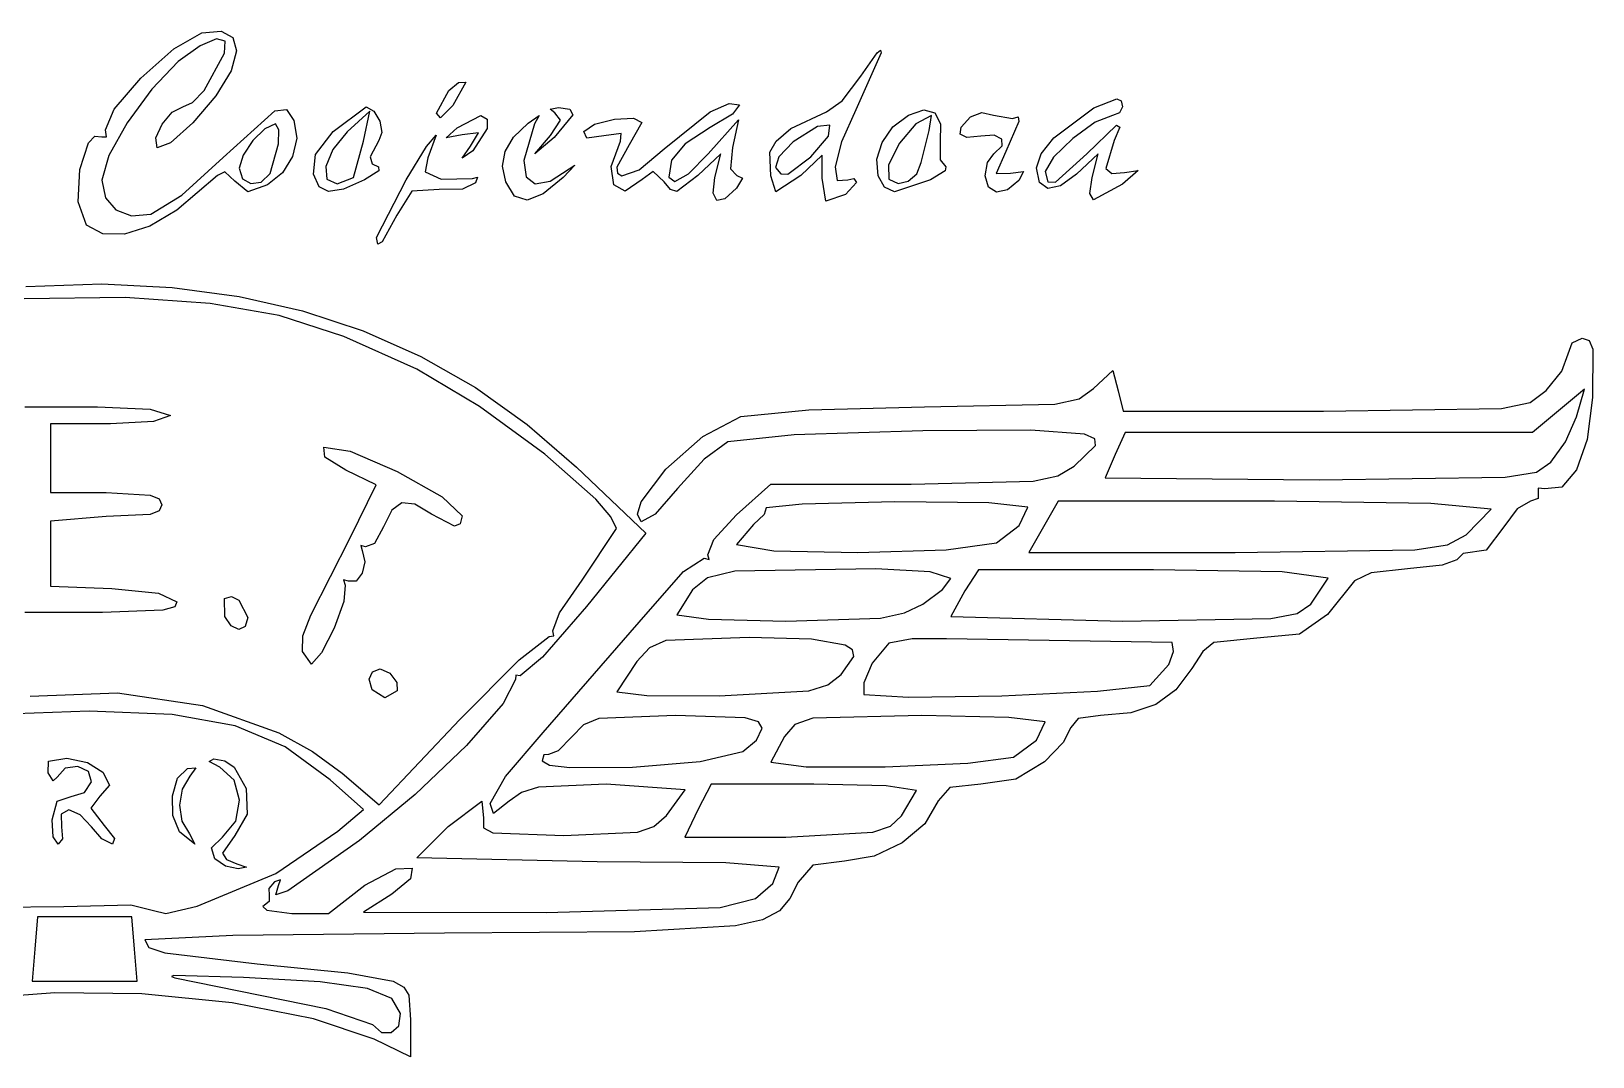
# Model space of a CAD drawing. Extents: x 2.2 to 95, y 2.1 to 33.8.
# Drawn here: x 46.77 to 94.95, y 2.16 to 33.82 of the extents above; entities that cross this region are included whole.
import ezdxf

# ---------------------------------------------------------------- set-up
doc = ezdxf.new("R2010")
doc.units = 0

msp = doc.modelspace()

# ---------------------------------------------------------------- linework, layer by layer
at = {"layer": 'Image'}
for p, q in [((51.170528, 33.273861), (52.032959, 33.767288)), ((52.032959, 33.767288), (52.630038, 33.818302)), ((52.630038, 33.818302), (52.989708, 33.62697)), ((50.148082, 32.368254), (51.170528, 33.273861)), ((51.983923, 33.369788), (51.306795, 32.87878)), ((52.487614, 33.584066), (51.983923, 33.369788)), ((52.757074, 33.510547), (52.487614, 33.584066)), ((52.731508, 33.138162), (52.757074, 33.510547)), ((52.989708, 33.62697), (53.097502, 33.212051)), ((51.306795, 32.87878), (50.485691, 32.033014)), ((52.101119, 31.985574), (52.731508, 33.138162)), ((53.097502, 33.212051), (52.938957, 32.592306)), ((72.994874, 33.154612), (72.212397, 31.396892)), ((72.370854, 32.428096), (72.866046, 33.149845)), ((72.866046, 33.149845), (72.975334, 33.235856)), ((72.975334, 33.235856), (72.994874, 33.154612)), ((49.325915, 31.413785), (50.148082, 32.368254)), ((52.938957, 32.592306), (52.464154, 31.821645)), ((71.794583, 31.674735), (72.370854, 32.428096)), ((50.485691, 32.033014), (49.725761, 30.995546)), ((51.749577, 31.620738), (52.101119, 31.985574)), ((52.464154, 31.821645), (51.751938, 30.990895)), ((59.268463, 31.290518), (59.651217, 31.991346)), ((59.651217, 31.991346), (59.954904, 32.237311)), ((60.178123, 32.249825), (59.774853, 31.521353)), ((59.954904, 32.237311), (60.178123, 32.249825)), ((49.064322, 30.773766), (49.325915, 31.413785)), ((50.805181, 30.945953), (51.11562, 31.321974)), ((51.11562, 31.321974), (51.442142, 31.484518)), ((51.442142, 31.484518), (51.749577, 31.620738)), ((52.694281, 29.917476), (54.281638, 31.365903)), ((54.281638, 31.365903), (54.646964, 31.405553)), ((54.646964, 31.405553), (54.8743, 31.066619)), ((56.088529, 30.726537), (57.103139, 31.484517)), ((57.213518, 31.352226), (56.521202, 30.710794)), ((57.019253, 30.426185), (57.213518, 31.352226)), ((57.103139, 31.484517), (57.34417, 31.350078)), ((57.34417, 31.350078), (57.523994, 31.039581)), ((59.774853, 31.521353), (59.392296, 31.145773)), ((62.78234, 31.412655), (63.03877, 31.46363)), ((62.922653, 31.303899), (62.78234, 31.412655)), ((63.03877, 31.46363), (63.384919, 31.415246)), ((63.384919, 31.415246), (63.477065, 31.23571)), ((66.296557, 30.185224), (67.719111, 31.325376)), ((67.719111, 31.325376), (68.304067, 31.591193)), ((68.304067, 31.591193), (68.62235, 31.547314)), ((68.62235, 31.547314), (68.407185, 31.259085)), ((70.210778, 30.813263), (71.306976, 31.325004)), ((71.306976, 31.325004), (71.794583, 31.674735)), ((72.212397, 31.396892), (71.76846, 30.403513)), ((73.832058, 31.226106), (74.314589, 31.388793)), ((74.314589, 31.388793), (74.650008, 31.295811)), ((78.319971, 30.532253), (79.557814, 31.451454)), ((79.557814, 31.451454), (80.263171, 31.732666)), ((80.263171, 31.732666), (80.398043, 31.674092)), ((80.435103, 31.484517), (80.345288, 31.297656)), ((80.398043, 31.674092), (80.435103, 31.484517)), ((49.725761, 30.995546), (49.16708, 29.984041)), ((50.615698, 30.52388), (50.805181, 30.945953)), ((51.751938, 30.990895), (51.061503, 30.368568)), ((54.310315, 30.955352), (53.977381, 30.805479)), ((54.407958, 30.773604), (54.310315, 30.955352)), ((54.8743, 31.066619), (54.9596, 30.515078)), ((57.523994, 31.039581), (57.590477, 30.692258)), ((59.392296, 31.145773), (59.268463, 31.290518)), ((59.268463, 31.290518), (59.268463, 31.290518)), ((59.569281, 30.531205), (59.914344, 30.83622)), ((59.914344, 30.83622), (60.641947, 31.219935)), ((60.641947, 31.219935), (60.832957, 31.101358)), ((60.832957, 31.101358), (60.839827, 30.812723)), ((61.652283, 30.549697), (62.098284, 30.977113)), ((62.293009, 30.955353), (61.965243, 29.830876)), ((62.098284, 30.977113), (62.445277, 31.219732)), ((62.445277, 31.219732), (62.293009, 30.955353)), ((62.790361, 30.597184), (63.095588, 31.074706)), ((63.477065, 31.23571), (62.906479, 30.533339)), ((63.095588, 31.074706), (62.922653, 31.303899)), ((63.822373, 30.726475), (64.150634, 30.954558)), ((64.150634, 30.954558), (64.763472, 31.107857)), ((64.763472, 31.107857), (65.352677, 31.139062)), ((65.610041, 31.000867), (65.213166, 30.309471)), ((65.352677, 31.139062), (65.610041, 31.000867)), ((67.716431, 30.846745), (66.941941, 30.343584)), ((67.658628, 30.029312), (68.58761, 31.087644)), ((68.407185, 31.259085), (67.716431, 30.846745)), ((68.58761, 31.087644), (68.404926, 30.227749)), ((71.026718, 30.875334), (70.281817, 30.404999)), ((71.414782, 30.913692), (71.026718, 30.875334)), ((71.372638, 30.582238), (71.414782, 30.913692)), ((73.023054, 30.38795), (73.358277, 30.863355)), ((73.358277, 30.863355), (73.832058, 31.226106)), ((74.06578, 30.958841), (73.560515, 30.359714)), ((74.550777, 31.219934), (74.06578, 30.958841)), ((74.476154, 30.756914), (74.550777, 31.219934)), ((74.650008, 31.295811), (74.822892, 30.960163)), ((74.822892, 30.960163), (74.817823, 30.394853)), ((75.434474, 30.637771), (75.464031, 30.860805)), ((75.464031, 30.860805), (75.747628, 31.172403)), ((75.747628, 31.172403), (76.097034, 31.313415)), ((76.097034, 31.313415), (76.462598, 31.222258)), ((76.462598, 31.222258), (77.049036, 31.120716)), ((77.238201, 31.029054), (76.836922, 30.110724)), ((77.049036, 31.120716), (77.216414, 31.173412)), ((77.216414, 31.173412), (77.238201, 31.029054)), ((79.595006, 31.007584), (78.904894, 30.509228)), ((79.341279, 30.029311), (80.25562, 30.915644)), ((80.129348, 31.219934), (79.595006, 31.007584)), ((80.345288, 31.297656), (80.129348, 31.219934)), ((80.353031, 30.855113), (80.179828, 30.443579)), ((80.25562, 30.915644), (80.353031, 30.855113)), ((48.26835, 29.551688), (48.536414, 30.372815)), ((48.536414, 30.372815), (48.72853, 30.574392)), ((48.72853, 30.574392), (48.946199, 30.560657)), ((48.946199, 30.560657), (49.089612, 30.555632)), ((49.089612, 30.555632), (49.064322, 30.773766)), ((50.652042, 30.223173), (50.615698, 30.52388)), ((51.061503, 30.368568), (50.652042, 30.223173)), ((53.607307, 30.44203), (53.306922, 29.994262)), ((53.977381, 30.805479), (53.607307, 30.44203)), ((54.40012, 30.342979), (54.407958, 30.773604)), ((54.9596, 30.515078), (54.833519, 29.952854)), ((55.544945, 30.014254), (56.088529, 30.726537)), ((56.521202, 30.710794), (56.069949, 30.166699)), ((56.708196, 29.301708), (57.019253, 30.426185)), ((57.491489, 30.447339), (57.224113, 29.942067)), ((57.590477, 30.692258), (57.491489, 30.447339)), ((58.969434, 30.263326), (59.260451, 30.60723)), ((59.260451, 30.60723), (59.009206, 29.906972)), ((60.062212, 30.61752), (59.569281, 30.531205)), ((60.566564, 30.682494), (60.062212, 30.61752)), ((60.326795, 30.273632), (60.566564, 30.682494)), ((60.839827, 30.812723), (60.39294, 30.127854)), ((61.390044, 30.109864), (61.652283, 30.549697)), ((62.311167, 30.029312), (62.790361, 30.597184)), ((62.906479, 30.533339), (62.311167, 30.029312)), ((63.90939, 30.521163), (63.822373, 30.726475)), ((64.441399, 30.585525), (63.90939, 30.521163)), ((64.969436, 30.656551), (64.441399, 30.585525)), ((64.6666, 29.647544), (64.955592, 30.423911)), ((64.955592, 30.423911), (64.969436, 30.656551)), ((69.555852, 30.089357), (69.756899, 30.427549)), ((69.756899, 30.427549), (70.210778, 30.813263)), ((70.281817, 30.404999), (69.831871, 29.944815)), ((70.826916, 29.94314), (71.372638, 30.582238)), ((71.76846, 30.403513), (71.570783, 29.635197)), ((72.858733, 29.864562), (73.023054, 30.38795)), ((73.560515, 30.359714), (73.220322, 29.698784)), ((74.227589, 29.764728), (74.476154, 30.756914)), ((74.817823, 30.394853), (74.819054, 29.849343)), ((75.641959, 30.534482), (75.434474, 30.637771)), ((76.069483, 30.582119), (75.641959, 30.534482)), ((76.483094, 30.611624), (76.069483, 30.582119)), ((76.714304, 30.491445), (76.483094, 30.611624)), ((76.722322, 30.278401), (76.714304, 30.491445)), ((77.933018, 30.03375), (78.319971, 30.532253)), ((78.904894, 30.509228), (78.308136, 29.932912)), ((80.179828, 30.443579), (79.928744, 29.5785)), ((49.16708, 29.984041), (48.949726, 29.216159)), ((51.417979, 28.757203), (52.694281, 29.917476)), ((53.306922, 29.994262), (53.183054, 29.59143)), ((54.143056, 29.422808), (54.40012, 30.342979)), ((54.833519, 29.952854), (54.524836, 29.450419)), ((55.478285, 29.403622), (55.544945, 30.014254)), ((56.069949, 30.166699), (55.853998, 29.646659)), ((57.224113, 29.942067), (57.287159, 29.722496)), ((58.338235, 29.232348), (58.969434, 30.263326)), ((59.009206, 29.906972), (58.927247, 29.483081)), ((60.061632, 29.898299), (60.326795, 30.273632)), ((60.39294, 30.127854), (60.061632, 29.898299)), ((60.326795, 30.273632), (60.326795, 30.273632)), ((61.30932, 29.651732), (61.390044, 30.109864)), ((65.213166, 30.309471), (64.84258, 29.618766)), ((65.528287, 29.540127), (66.296557, 30.185224)), ((66.941941, 30.343584), (66.525445, 29.836999)), ((67.046289, 29.417741), (67.658628, 30.029312)), ((68.04277, 30.029312), (67.338456, 29.367854)), ((67.860261, 29.301709), (68.04277, 30.029312)), ((68.404926, 30.227749), (68.342773, 29.574862)), ((69.585331, 29.359668), (69.555852, 30.089357)), ((69.831871, 29.944815), (69.732585, 29.61125)), ((70.110236, 29.403339), (70.826916, 29.94314)), ((71.174698, 29.98926), (70.514283, 29.368833)), ((70.826916, 29.94314), (70.826916, 29.94314)), ((71.174698, 29.281682), (71.174698, 29.98926)), ((76.279496, 29.762968), (76.466358, 30.029311)), ((76.466358, 30.029311), (76.722322, 30.278401)), ((76.836922, 30.110724), (76.546663, 29.421793)), ((77.789273, 29.601931), (77.933018, 30.03375)), ((78.308136, 29.932912), (78.053856, 29.48668)), ((78.372488, 29.154522), (79.341279, 30.029311)), ((79.684422, 30.029311), (79.021018, 29.406279)), ((79.501913, 29.301708), (79.684422, 30.029311)), ((48.22103, 28.553199), (48.26835, 29.551688)), ((52.74411, 29.475408), (52.52058, 29.366212)), ((53.049566, 29.192453), (52.74411, 29.475408)), ((53.183054, 29.59143), (53.290206, 29.265189)), ((53.864513, 29.164314), (54.143056, 29.422808)), ((54.524836, 29.450419), (54.062326, 29.078243)), ((54.143056, 29.422808), (54.143056, 29.422808)), ((55.653398, 29.02018), (55.478277, 29.403622)), ((55.478277, 29.403622), (55.478285, 29.403622)), ((55.853998, 29.646659), (55.893883, 29.256806)), ((57.493483, 29.513551), (57.0554, 29.233932)), ((57.287159, 29.722496), (57.482519, 29.630806)), ((57.482519, 29.630806), (57.493483, 29.513551)), ((58.927247, 29.483081), (59.418248, 29.254814)), ((61.407865, 29.169417), (61.30932, 29.651732)), ((61.965243, 29.830876), (62.040518, 29.324666)), ((62.776232, 29.18562), (63.365192, 29.566293)), ((63.541257, 29.679567), (63.179634, 29.30171)), ((63.365192, 29.566293), (63.541257, 29.679567)), ((64.746803, 29.07421), (64.6666, 29.647544)), ((64.84258, 29.618766), (64.862649, 29.433164)), ((64.862649, 29.433164), (64.995624, 29.356813)), ((64.995624, 29.356813), (65.528287, 29.540127)), ((65.954199, 29.492856), (65.620889, 29.238497)), ((66.293422, 29.172351), (65.954199, 29.492856)), ((66.525445, 29.836999), (66.443882, 29.315506)), ((66.629436, 29.17778), (67.046289, 29.417741)), ((68.342773, 29.574862), (68.540242, 29.367854)), ((69.732585, 29.61125), (69.902941, 29.421082)), ((69.902941, 29.421082), (70.110236, 29.403339)), ((71.570783, 29.635197), (71.632459, 29.207107)), ((72.897659, 29.357859), (72.858733, 29.864562)), ((73.220322, 29.698784), (73.230545, 29.252282)), ((73.83157, 29.190593), (74.095323, 29.418801)), ((74.095323, 29.418801), (74.227589, 29.764728)), ((74.227589, 29.764728), (74.227589, 29.764728)), ((74.969426, 29.513551), (74.517886, 29.233932)), ((74.819054, 29.849343), (74.990828, 29.630806)), ((74.990828, 29.630806), (74.969426, 29.513551)), ((76.201775, 29.352238), (76.279496, 29.762968)), ((76.546663, 29.421793), (76.984334, 29.44159)), ((76.984334, 29.44159), (77.386265, 29.490435)), ((77.386265, 29.490435), (77.242832, 29.214746)), ((77.882742, 29.152324), (77.789273, 29.601931)), ((78.053856, 29.48668), (78.133111, 29.170242)), ((79.021018, 29.406279), (78.531585, 29.049261)), ((79.928744, 29.5785), (80.112015, 29.425548)), ((80.112015, 29.425548), (80.501248, 29.458718)), ((80.923106, 29.519478), (80.435103, 29.098585)), ((80.501248, 29.458718), (80.923106, 29.519478)), ((48.949726, 29.216159), (49.063795, 28.675311)), ((52.52058, 29.366212), (51.264859, 28.292047)), ((53.449383, 28.861818), (53.049566, 29.192453)), ((53.290206, 29.265189), (53.548795, 29.117296)), ((54.062326, 29.078243), (53.449383, 28.861818)), ((53.548795, 29.117296), (53.864513, 29.164314)), ((55.945889, 28.867176), (55.653398, 29.02018)), ((55.893883, 29.256806), (56.210142, 29.10327)), ((56.398855, 28.939973), (55.945889, 28.867176)), ((56.210142, 29.10327), (56.708196, 29.301708)), ((57.0554, 29.233932), (56.398855, 28.939973)), ((56.708196, 29.301708), (56.708196, 29.301708)), ((57.419692, 27.449627), (58.338235, 29.232348)), ((59.355053, 28.933309), (58.509116, 28.878172)), ((60.078284, 28.947904), (59.355053, 28.933309)), ((59.418248, 29.254814), (60.379843, 29.268348)), ((60.481742, 29.139927), (60.078284, 28.947904)), ((60.379843, 29.268348), (60.541599, 29.316375)), ((60.541599, 29.316375), (60.481742, 29.139927)), ((61.683998, 28.731245), (61.407865, 29.169418)), ((61.407865, 29.169418), (61.407865, 29.169417)), ((62.040518, 29.324666), (62.322761, 29.107329)), ((62.322761, 29.107329), (62.776232, 29.18562)), ((63.179634, 29.30171), (62.563697, 28.796929)), ((65.097725, 28.879373), (64.746803, 29.07421)), ((65.620889, 29.238497), (65.097725, 28.879373)), ((66.498635, 28.931251), (66.293422, 29.172351)), ((66.443882, 29.315506), (66.629436, 29.17778)), ((66.688038, 28.87352), (66.498635, 28.931251)), ((67.338456, 29.367854), (66.688038, 28.87352)), ((67.80559, 28.822676), (67.860258, 29.301709)), ((67.860258, 29.301709), (67.860261, 29.301709)), ((68.528865, 28.97098), (68.17284, 28.641015)), ((68.719727, 29.282937), (68.528865, 28.97098)), ((68.540242, 29.367854), (68.719727, 29.282937)), ((69.745687, 28.859693), (69.585331, 29.359668)), ((70.514283, 29.368833), (69.745687, 28.859693)), ((71.285349, 28.574104), (71.174698, 29.281682)), ((71.174698, 29.281682), (71.174698, 29.281682)), ((71.632459, 29.207107), (71.966579, 29.234407)), ((72.23303, 29.147193), (71.892258, 28.780178)), ((71.966579, 29.234407), (72.154759, 29.276717)), ((72.154759, 29.276717), (72.23303, 29.147193)), ((73.091406, 29.001738), (72.897659, 29.357859)), ((72.897659, 29.357859), (72.897659, 29.357859)), ((73.401308, 28.864267), (73.091406, 29.001738)), ((73.230545, 29.252282), (73.516566, 29.121341)), ((74.517886, 29.233932), (73.401308, 28.864267)), ((73.516566, 29.121341), (73.83157, 29.190593)), ((76.301298, 29.001413), (76.201775, 29.352238)), ((76.201775, 29.352238), (76.201775, 29.352238)), ((76.553925, 28.855488), (76.301298, 29.001413)), ((76.890742, 28.923566), (76.553925, 28.855488)), ((77.242832, 29.214746), (76.890742, 28.923566)), ((78.14117, 28.966356), (77.882742, 29.152324)), ((78.133111, 29.170242), (78.372488, 29.154522)), ((78.531585, 29.049261), (78.14117, 28.966356)), ((79.429558, 28.810333), (79.501913, 29.301708)), ((79.501913, 29.301708), (79.501913, 29.301708)), ((80.435103, 29.098585), (79.547558, 28.615607)), ((48.473476, 27.833273), (48.22103, 28.553199)), ((49.063795, 28.675311), (49.38001, 28.302355)), ((50.462913, 28.168141), (51.417979, 28.757203)), ((58.509116, 28.878172), (58.046811, 28.143784)), ((62.067214, 28.606928), (61.683998, 28.731245)), ((62.563697, 28.796929), (62.067214, 28.606928)), ((67.920766, 28.597012), (67.80559, 28.822676)), ((68.17284, 28.641015), (67.920766, 28.597012)), ((71.892258, 28.780178), (71.285349, 28.574104)), ((79.547558, 28.615607), (79.429558, 28.810333)), ((49.38001, 28.302355), (49.859379, 28.124297)), ((49.859379, 28.124297), (50.462913, 28.168141)), ((51.264859, 28.292047), (50.431641, 27.801992)), ((58.046811, 28.143784), (57.599744, 27.312774)), ((48.979454, 27.56332), (48.473476, 27.833273)), ((48.473476, 27.833273), (48.473476, 27.833273)), ((49.651007, 27.555988), (48.979454, 27.56332)), ((50.431641, 27.801992), (49.651007, 27.555988)), ((57.465471, 27.248186), (57.419692, 27.449627)), ((57.419692, 27.449627), (57.419692, 27.449627)), ((57.599744, 27.312774), (57.465471, 27.248186)), ((49.663557, 25.594625), (46.549441, 25.557932)), ((46.599365, 25.939975), (48.949726, 26.016779)), ((48.949726, 26.016779), (51.116346, 25.908736)), ((52.28613, 25.413868), (49.663557, 25.594625)), ((51.116346, 25.908736), (53.179888, 25.632393)), ((53.179888, 25.632393), (55.143841, 25.186403)), ((54.415713, 25.045676), (52.28613, 25.413868)), ((55.143841, 25.186403), (57.011698, 24.569417)), ((56.418808, 24.400149), (54.415713, 25.045676)), ((58.661914, 23.387386), (56.418808, 24.400149)), ((57.011698, 24.569417), (58.78695, 23.780088)), ((94.193419, 23.857732), (94.317999, 24.199757)), ((94.317999, 24.199757), (94.620151, 24.340777)), ((94.620151, 24.340777), (94.835483, 24.272736)), ((94.835483, 24.272736), (94.95019, 24.006613)), ((58.78695, 23.780088), (60.473088, 22.817069)), ((93.992504, 23.32816), (94.193419, 23.857732)), ((94.95019, 24.006613), (94.943329, 22.508131)), ((60.602485, 22.235537), (58.661914, 23.387386)), ((79.544709, 22.786768), (80.143627, 23.349423)), ((80.143627, 23.349423), (80.302258, 22.720622)), ((93.509453, 22.733254), (93.992504, 23.32816)), ((60.473088, 22.817069), (62.073604, 21.679011)), ((79.102881, 22.47553), (79.544709, 22.786768)), ((80.302258, 22.720622), (80.460892, 22.091822)), ((93.01708, 22.362594), (93.509453, 22.733254)), ((94.691679, 22.774312), (93.893083, 22.102339)), ((94.444802, 21.913504), (94.691679, 22.774312)), ((46.568479, 22.224113), (48.817434, 22.224113)), ((48.817434, 22.224113), (50.438005, 22.150186)), ((62.612318, 20.763364), (60.602485, 22.235537)), ((70.759059, 22.135997), (74.332641, 22.222638)), ((74.332641, 22.222638), (78.354699, 22.306742)), ((78.354699, 22.306742), (79.102881, 22.47553)), ((86.643188, 22.091822), (92.136931, 22.17215)), ((92.136931, 22.17215), (93.01708, 22.362594)), ((94.943329, 22.508131), (94.77228, 21.220396)), ((49.214309, 21.694947), (47.362228, 21.694947)), ((47.362228, 21.694947), (47.362228, 20.636615)), ((50.537224, 21.770542), (49.214309, 21.694947)), ((50.438005, 22.150186), (51.06639, 21.95953)), ((51.06639, 21.95953), (50.537224, 21.770542)), ((67.495236, 21.31099), (68.664252, 21.928209)), ((68.664252, 21.928209), (70.759059, 22.135997)), ((80.460892, 22.091822), (86.643188, 22.091822)), ((93.893083, 22.102339), (93.094486, 21.430364)), ((94.111844, 21.147294), (94.444802, 21.913504)), ((62.073604, 21.679011), (63.59199, 20.364567)), ((66.349944, 20.304931), (67.495236, 21.31099)), ((70.305374, 21.355739), (68.264285, 21.144367)), ((74.283818, 21.487532), (70.305374, 21.355739)), ((77.610735, 21.503645), (74.283818, 21.487532)), ((79.271401, 21.379237), (77.610735, 21.503645)), ((79.582377, 21.239524), (79.271401, 21.379237)), ((79.603375, 21.034903), (79.582377, 21.239524)), ((80.520042, 21.430364), (80.21299, 20.756457)), ((86.807264, 21.430364), (80.520042, 21.430364)), ((93.094486, 21.430364), (86.807264, 21.430364)), ((94.77228, 21.220396), (94.445524, 20.277135)), ((55.831593, 20.667605), (55.801243, 20.979391)), ((55.801243, 20.979391), (56.60736, 20.858082)), ((56.60736, 20.858082), (58.056475, 20.229476)), ((64.187648, 19.373083), (62.612318, 20.763364)), ((68.264285, 21.144367), (67.535992, 20.609664)), ((78.944214, 20.391236), (79.603375, 21.034903)), ((80.21299, 20.756457), (79.906069, 20.028854)), ((93.658006, 20.513926), (94.111844, 21.147294)), ((47.362228, 20.636615), (47.362228, 19.578283)), ((56.472916, 20.265743), (55.831593, 20.667605)), ((57.412416, 19.819921), (56.472916, 20.265743)), ((63.59199, 20.364567), (65.735363, 18.330496)), ((65.592907, 19.296124), (66.349944, 20.304931)), ((67.535992, 20.609664), (66.713844, 19.700501)), ((78.448089, 20.092918), (78.944214, 20.391236)), ((93.209327, 20.213251), (93.658006, 20.513926)), ((93.658006, 20.513926), (93.658006, 20.513926)), ((94.445524, 20.277135), (93.999029, 19.746892)), ((56.610038, 18.17775), (57.412416, 19.819921)), ((58.056475, 20.229476), (59.443216, 19.445042)), ((68.53182, 18.888017), (69.588724, 19.842867)), ((69.588724, 19.842867), (73.917899, 19.842867)), ((73.917899, 19.842867), (77.682926, 19.928043)), ((77.682926, 19.928043), (78.448089, 20.092918)), ((79.906069, 20.028854), (86.512145, 19.975158)), ((86.512145, 19.975158), (92.251739, 20.052104)), ((92.251739, 20.052104), (93.209327, 20.213251)), ((47.362228, 19.578283), (49.082017, 19.578283)), ((49.082017, 19.578283), (50.437036, 19.497486)), ((50.437036, 19.497486), (50.718761, 19.380249)), ((50.718761, 19.380249), (50.801807, 19.197349)), ((59.443216, 19.445042), (60.062212, 18.856251)), ((64.654946, 18.834344), (64.187648, 19.373083)), ((65.473898, 18.911344), (65.592907, 19.296124)), ((66.713844, 19.700501), (66.016613, 18.912958)), ((73.41548, 19.292862), (70.554116, 19.21607)), ((76.316378, 19.266164), (73.41548, 19.292862)), ((78.45073, 19.310361), (78.000016, 18.518284)), ((85.131451, 19.312027), (78.45073, 19.310361)), ((89.954255, 19.244665), (85.131451, 19.312027)), ((93.025205, 19.313701), (92.618109, 19.080537)), ((93.264247, 19.390532), (93.025205, 19.313701)), ((93.468768, 19.698214), (93.261179, 19.719263)), ((93.261179, 19.719263), (93.269251, 19.575253)), ((93.269251, 19.575253), (93.264247, 19.390532)), ((93.999029, 19.746892), (93.468768, 19.698214)), ((49.082636, 18.842008), (47.362847, 18.693777)), ((50.441587, 18.901594), (49.082636, 18.842008)), ((50.720448, 19.014558), (50.441587, 18.901594)), ((50.801807, 19.197349), (50.720448, 19.014558)), ((57.891468, 19.032307), (57.641428, 18.520265)), ((58.203073, 19.262884), (57.891468, 19.032307)), ((58.603647, 19.219188), (58.203073, 19.262884)), ((59.120595, 18.908411), (58.603647, 19.219188)), ((59.828077, 18.537419), (59.120595, 18.908411)), ((60.062212, 18.856251), (60.003837, 18.610634)), ((64.824706, 18.466909), (64.654946, 18.834344)), ((65.588652, 18.670663), (65.473898, 18.911344)), ((66.016613, 18.912958), (65.588652, 18.670663)), ((67.835608, 18.132387), (68.53182, 18.888017)), ((69.388118, 18.896527), (69.056351, 18.594826)), ((69.44505, 19.103072), (69.388118, 18.896527)), ((70.554116, 19.21607), (69.44505, 19.103072)), ((77.520639, 19.130347), (76.316378, 19.266164)), ((77.256778, 18.559364), (77.520639, 19.130347)), ((91.812172, 19.067134), (89.954255, 19.244665)), ((91.043725, 18.273385), (91.812172, 19.067134)), ((92.618109, 19.080537), (92.209046, 18.519952)), ((47.362847, 18.693777), (47.362318, 17.605502)), ((57.641428, 18.520265), (57.363941, 18.005706)), ((60.003837, 18.610634), (59.828077, 18.537419)), ((63.769609, 16.873686), (64.824706, 18.466909)), ((65.735363, 18.330496), (63.904208, 16.061063)), ((69.056351, 18.594826), (68.528868, 17.975782)), ((76.549897, 18.030395), (77.256778, 18.559364)), ((78.000016, 18.518284), (77.549301, 17.726202)), ((92.209046, 18.519952), (91.659764, 17.803806)), ((55.398349, 15.794276), (56.610038, 18.17775)), ((57.085145, 17.899688), (56.937643, 17.940147)), ((56.937643, 17.940147), (56.979486, 17.790959)), ((57.363941, 18.005706), (57.085145, 17.899688)), ((67.645899, 17.656513), (67.835608, 18.132387)), ((68.528868, 17.975782), (69.682509, 17.776557)), ((74.997679, 17.812746), (76.549897, 18.030395)), ((76.549897, 18.030395), (76.549897, 18.030395)), ((89.459153, 17.806025), (90.468275, 17.969897)), ((90.468275, 17.969897), (91.043725, 18.273385)), ((91.043725, 18.273385), (91.043725, 18.273385)), ((47.362318, 17.605502), (47.362318, 16.691053)), ((56.979486, 17.790959), (57.063988, 17.445366)), ((57.063988, 17.445366), (56.984313, 17.089774)), ((66.892143, 17.141879), (67.527307, 17.558824)), ((67.527307, 17.558824), (67.683806, 17.511506)), ((67.683806, 17.511506), (67.645899, 17.656513)), ((69.682509, 17.776557), (72.273665, 17.725172)), ((72.273665, 17.725172), (74.997679, 17.812746)), ((77.549301, 17.726202), (83.912289, 17.726202)), ((83.912289, 17.726202), (89.459153, 17.806025)), ((90.75384, 17.506897), (90.306942, 17.334367)), ((90.952277, 17.69487), (90.75384, 17.506897)), ((91.659764, 17.803806), (90.952277, 17.69487)), ((56.554029, 16.842562), (56.407704, 16.880767)), ((56.407704, 16.880767), (56.459467, 16.717825)), ((56.984313, 17.089774), (56.795861, 16.847675)), ((63.068134, 15.867113), (63.769609, 16.873686)), ((65.728558, 15.813769), (66.892143, 17.141879)), ((67.632979, 16.948077), (67.173957, 16.580652)), ((68.481227, 17.149113), (67.632979, 16.948077)), ((72.828341, 17.219593), (68.481227, 17.149113)), ((74.501348, 17.128832), (72.828341, 17.219593)), ((75.143443, 16.928564), (74.501348, 17.128832)), ((74.890849, 16.584946), (75.143443, 16.928564)), ((75.998051, 17.197036), (75.570747, 16.544887)), ((81.391573, 17.197036), (75.998051, 17.197036)), ((85.370569, 17.127646), (81.391573, 17.197036)), ((86.785095, 16.932453), (85.370569, 17.127646)), ((86.255929, 16.138704), (86.785095, 16.932453)), ((88.109219, 17.096033), (87.601741, 16.854061)), ((89.232487, 17.227523), (88.109219, 17.096033)), ((90.306942, 17.334367), (89.232487, 17.227523)), ((47.362318, 16.691053), (49.25938, 16.613316)), ((49.25938, 16.613316), (50.695056, 16.470284)), ((50.695056, 16.470284), (51.265801, 16.20485)), ((56.459467, 16.717825), (56.41051, 16.220323)), ((56.795861, 16.847675), (56.554029, 16.842562)), ((67.173957, 16.580652), (66.685589, 15.807975)), ((74.283548, 16.135804), (74.890849, 16.584946)), ((75.570747, 16.544887), (75.143443, 15.751138)), ((87.601741, 16.854061), (86.762198, 15.81052)), ((50.82634, 15.94636), (48.971863, 15.874121)), ((51.195784, 16.048407), (50.82634, 15.94636)), ((51.265801, 16.20485), (51.195784, 16.048407)), ((52.735903, 16.308901), (52.944861, 16.374861)), ((52.74519, 15.753241), (52.735903, 16.308901)), ((52.944861, 16.374861), (53.178663, 16.262463)), ((53.178663, 16.262463), (53.44765, 15.726215)), ((56.41051, 16.220323), (56.112913, 15.397667)), ((63.904208, 16.061063), (62.54685, 14.497895)), ((73.71792, 15.863956), (74.283548, 16.135804)), ((74.283548, 16.135804), (74.283548, 16.135804)), ((85.832596, 15.847663), (86.255929, 16.138704)), ((86.255929, 16.138704), (86.255929, 16.138704)), ((48.971863, 15.874121), (46.568479, 15.874121)), ((52.745203, 15.753241), (52.74519, 15.753241)), ((52.938381, 15.460229), (52.745203, 15.753241)), ((53.170579, 15.356102), (52.938381, 15.460229)), ((53.3657, 15.443788), (53.170579, 15.356102)), ((53.44765, 15.726215), (53.3657, 15.443788)), ((55.152462, 15.158174), (55.398349, 15.794276)), ((62.569202, 12.169959), (65.728558, 15.813769)), ((62.863235, 15.3079), (63.068134, 15.867113)), ((66.685589, 15.807975), (67.670318, 15.66812)), ((67.670318, 15.66812), (70.05022, 15.610527)), ((70.05022, 15.610527), (72.976111, 15.70469)), ((72.976111, 15.70469), (73.71792, 15.863956)), ((75.143443, 15.751138), (80.435103, 15.609538)), ((80.435103, 15.609538), (85.012389, 15.688913)), ((85.012389, 15.688913), (85.832596, 15.847663)), ((86.762198, 15.81052), (85.90124, 15.21316)), ((55.13607, 14.669799), (55.152462, 15.158174)), ((56.112913, 15.397667), (55.728308, 14.62729)), ((61.826025, 14.416203), (62.744882, 15.139962)), ((62.744882, 15.139962), (62.889816, 15.159305)), ((62.889816, 15.159305), (62.863235, 15.3079)), ((66.353085, 15.01059), (65.848523, 14.790575)), ((68.925557, 15.102375), (66.353085, 15.01059)), ((70.842817, 15.0493), (68.925557, 15.102375)), ((71.880933, 14.870479), (70.842817, 15.0493)), ((73.952819, 15.063546), (73.231845, 14.931991)), ((75.011151, 15.06779), (73.952819, 15.063546)), ((81.972642, 14.953941), (75.011151, 15.06779)), ((82.017585, 14.677002), (81.972642, 14.953941)), ((83.262604, 14.946736), (82.922953, 14.668439)), ((84.582626, 15.080372), (83.262604, 14.946736)), ((85.90124, 15.21316), (84.582626, 15.080372)), ((55.418328, 14.286623), (55.13607, 14.669799)), ((55.13607, 14.669799), (55.13607, 14.669799)), ((55.728308, 14.62729), (55.418328, 14.286623)), ((62.54685, 14.497895), (61.854825, 13.926502)), ((65.848523, 14.790575), (65.450611, 14.366738)), ((71.758034, 13.958619), (72.149481, 14.521668)), ((72.104555, 14.720088), (71.880933, 14.870479)), ((72.149481, 14.521668), (72.104555, 14.720088)), ((73.231845, 14.931991), (72.719947, 14.316803)), ((81.869728, 14.270208), (82.017585, 14.677002)), ((82.922953, 14.668439), (82.584424, 14.150263)), ((57.191802, 13.815499), (57.297495, 14.050122)), ((57.297495, 14.050122), (57.533938, 14.134129)), ((57.533938, 14.134129), (57.833899, 14.004909)), ((57.833899, 14.004909), (58.052906, 13.718886)), ((59.991899, 12.57401), (61.826025, 14.416203)), ((65.450611, 14.366738), (64.83422, 13.431673)), ((72.719947, 14.316803), (72.461088, 13.709523)), ((81.284925, 13.625794), (81.869728, 14.270208)), ((82.584424, 14.150263), (82.08344, 13.492328)), ((57.28409, 13.492874), (57.191802, 13.815499)), ((57.675244, 13.23793), (57.28409, 13.492874)), ((57.28409, 13.492874), (57.28409, 13.492874)), ((58.052906, 13.718886), (58.05931, 13.462895)), ((61.709299, 13.808965), (61.332108, 13.063229)), ((61.722059, 13.94761), (61.709299, 13.808965)), ((61.854825, 13.926502), (61.722059, 13.94761)), ((70.757005, 13.455179), (71.350618, 13.640722)), ((71.350618, 13.640722), (71.758034, 13.958619)), ((71.758034, 13.958619), (71.758034, 13.958619)), ((72.461088, 13.709523), (72.455364, 13.349742)), ((79.669253, 13.444924), (81.284925, 13.625795)), ((81.284925, 13.625795), (81.284925, 13.625794)), ((82.08344, 13.492328), (81.465087, 13.04141)), ((46.736706, 13.291035), (49.433493, 13.392849)), ((49.433493, 13.392849), (52.048722, 13.003504)), ((58.05931, 13.462895), (57.675244, 13.23793)), ((61.332108, 13.063229), (60.197399, 11.772158)), ((64.83422, 13.431673), (65.759658, 13.31466)), ((65.759658, 13.31466), (67.998016, 13.305045)), ((67.998016, 13.305045), (70.757005, 13.455179)), ((72.455364, 13.349742), (73.83656, 13.262567)), ((73.83656, 13.262567), (76.713827, 13.309071)), ((76.713827, 13.309071), (79.669253, 13.444924)), ((81.465087, 13.04141), (80.699401, 12.782134)), ((48.552851, 12.82678), (45.428412, 12.72138)), ((51.119789, 12.724507), (48.552851, 12.82678)), ((53.060497, 12.381807), (51.119789, 12.724507)), ((52.048722, 13.003504), (54.413192, 12.164728)), ((57.505993, 9.935357), (59.991899, 12.57401)), ((64.28426, 12.603634), (63.804075, 12.404954)), ((66.64872, 12.699125), (64.28426, 12.603634)), ((68.800117, 12.623392), (66.64872, 12.699125)), ((69.210239, 12.504923), (68.800117, 12.623392)), ((70.881697, 12.614219), (70.325924, 12.420189)), ((74.247832, 12.699125), (70.881697, 12.614219)), ((76.934604, 12.640834), (74.247832, 12.699125)), ((78.049805, 12.500688), (76.934604, 12.640834)), ((79.074761, 12.605806), (78.847605, 12.325771)), ((79.756421, 12.699125), (79.074761, 12.605806)), ((80.699401, 12.782134), (79.756421, 12.699125)), ((54.606262, 11.732896), (53.060497, 12.381807)), ((54.413192, 12.164728), (55.448517, 11.589844)), ((61.407456, 10.817967), (62.569202, 12.169959)), ((63.804075, 12.404954), (63.452538, 12.035147)), ((69.147744, 11.937955), (69.322617, 12.31156)), ((69.322617, 12.31156), (69.210239, 12.504923)), ((70.014504, 12.046976), (69.5872, 11.253227)), ((70.325924, 12.420189), (70.014504, 12.046976)), ((77.782584, 11.94088), (78.049805, 12.500688)), ((78.847605, 12.325771), (78.608477, 11.860877)), ((55.988372, 10.711992), (54.606262, 11.732896)), ((55.448517, 11.589844), (56.357703, 10.91825)), ((60.197399, 11.772158), (58.616574, 10.257497)), ((63.025129, 11.602394), (62.730952, 11.494342)), ((63.452538, 12.035147), (63.025129, 11.602394)), ((67.412001, 11.280374), (68.727305, 11.583956)), ((68.727305, 11.583956), (69.147744, 11.937955)), ((68.727305, 11.583956), (68.727305, 11.583956)), ((77.079063, 11.415819), (77.782584, 11.94088)), ((78.608477, 11.860877), (78.033554, 11.267439)), ((47.286798, 10.926568), (47.300518, 11.285725)), ((47.300518, 11.285725), (47.867301, 11.37621)), ((48.203958, 11.119072), (47.82068, 11.068452)), ((47.867301, 11.37621), (48.502875, 11.251218)), ((48.534073, 10.970877), (48.203958, 11.119072)), ((48.502875, 11.251218), (48.973488, 10.950704)), ((51.595556, 11.05815), (51.848828, 11.084973)), ((51.848828, 11.084973), (51.661701, 10.8272)), ((52.263859, 11.282596), (52.402534, 11.359439)), ((52.587742, 11.103382), (52.263859, 11.282596)), ((52.402534, 11.359439), (52.745234, 11.296873)), ((53.033664, 10.699548), (52.587742, 11.103382)), ((52.745234, 11.296873), (53.0314, 11.101246)), ((53.0314, 11.101246), (53.39767, 10.443792)), ((62.590022, 11.487601), (62.531059, 11.298426)), ((62.531059, 11.298426), (62.763338, 11.167396)), ((62.730952, 11.494342), (62.590022, 11.487601)), ((62.763338, 11.167396), (63.383212, 11.094722)), ((63.383212, 11.094722), (65.320415, 11.103)), ((65.320415, 11.103), (67.412001, 11.280374)), ((69.5872, 11.253227), (70.677224, 11.114225)), ((70.677224, 11.114225), (73.118255, 11.112981)), ((73.118255, 11.112981), (75.666723, 11.222509)), ((75.666723, 11.222509), (77.079063, 11.415819)), ((77.079063, 11.415819), (77.079063, 11.415819)), ((78.033554, 11.267439), (77.144314, 10.734642)), ((47.44162, 10.680519), (47.286798, 10.926568)), ((47.565123, 10.794276), (47.44162, 10.680519)), ((47.82068, 11.068452), (47.565123, 10.794276)), ((48.410316, 10.322344), (48.630141, 10.648607)), ((48.630141, 10.648607), (48.534073, 10.970877)), ((48.973488, 10.950704), (49.181101, 10.54417)), ((51.124857, 10.216706), (51.285618, 10.760866)), ((51.285618, 10.760866), (51.595556, 11.05815)), ((51.661701, 10.8272), (51.424575, 10.419689)), ((53.200132, 10.080858), (53.033664, 10.699548)), ((57.019507, 9.792066), (55.988372, 10.711992)), ((56.357703, 10.91825), (57.505993, 9.935357)), ((60.931589, 9.982456), (61.407456, 10.817967)), ((77.144314, 10.734642), (76.067012, 10.582461)), ((47.5718, 10.05016), (48.001693, 10.200964)), ((48.001693, 10.200964), (48.410316, 10.322344)), ((48.886197, 10.203149), (48.603876, 9.84167)), ((49.181101, 10.54417), (48.886197, 10.203149)), ((51.136619, 9.606545), (51.124857, 10.216706)), ((51.424575, 10.419689), (51.342871, 9.92571)), ((53.39767, 10.443792), (53.42843, 9.653043)), ((58.616574, 10.257497), (56.901037, 8.840992)), ((61.893915, 10.324154), (61.512423, 10.048602)), ((62.416028, 10.486319), (61.893915, 10.324154)), ((64.511029, 10.582461), (62.416028, 10.486319)), ((66.94137, 10.401077), (64.511029, 10.582461)), ((66.366084, 9.607328), (66.94137, 10.401077)), ((67.748708, 10.582461), (67.345039, 9.801851)), ((70.916909, 10.582461), (67.748708, 10.582461)), ((73.15272, 10.52417), (70.916909, 10.582461)), ((74.079226, 10.384024), (73.15272, 10.52417)), ((73.616206, 9.603249), (74.079226, 10.384024)), ((75.11554, 10.477184), (74.750256, 10.064916)), ((76.067012, 10.582461), (75.11554, 10.477184)), ((47.410435, 9.473361), (47.5718, 10.05016)), ((47.929181, 9.788712), (47.695316, 9.65157)), ((47.695316, 9.65157), (47.703474, 9.259546)), ((48.283395, 9.63327), (47.929181, 9.788712)), ((48.603876, 9.84167), (49.021126, 9.30574)), ((51.342871, 9.92571), (51.417274, 9.437646)), ((53.42843, 9.653043), (53.050762, 8.994963)), ((53.080304, 9.433076), (53.200132, 10.080858)), ((56.225758, 9.122513), (57.019507, 9.792066)), ((59.637774, 9.267997), (60.677261, 10.053295)), ((60.677261, 10.053295), (60.723669, 9.524129)), ((61.031427, 9.672038), (60.931589, 9.982456)), ((61.512423, 10.048602), (61.031427, 9.672038)), ((67.345039, 9.801851), (66.940851, 8.941957)), ((74.750256, 10.064916), (74.33752, 9.357698)), ((47.442132, 8.94863), (47.410435, 9.473361)), ((47.410435, 9.473361), (47.410435, 9.473361)), ((47.703474, 9.259546), (47.729525, 8.885823)), ((48.623741, 9.259546), (48.283395, 9.63327)), ((48.951468, 8.885823), (48.623741, 9.259546)), ((49.021126, 9.30574), (49.333139, 8.899392)), ((51.344252, 9.111255), (51.136619, 9.606545)), ((51.417274, 9.437646), (51.648472, 9.04788)), ((52.667339, 8.941962), (53.080304, 9.433076)), ((58.669142, 8.308048), (59.637774, 9.267997)), ((60.723669, 9.524129), (60.727533, 9.230507)), ((60.727533, 9.230507), (61.013077, 9.072044)), ((65.474034, 9.091504), (65.982598, 9.2758)), ((65.982598, 9.2758), (66.366084, 9.607328)), ((72.741085, 9.100218), (73.282096, 9.285738)), ((73.282096, 9.285738), (73.616206, 9.603249)), ((73.616206, 9.603249), (73.616206, 9.603249)), ((74.33752, 9.357698), (73.643366, 8.763274)), ((47.597839, 8.73038), (47.442132, 8.94863)), ((47.729525, 8.885823), (47.597839, 8.73038)), ((49.275348, 8.73038), (48.951468, 8.885823)), ((49.333139, 8.899392), (49.275348, 8.73038)), ((51.813159, 8.73038), (51.344252, 9.111255)), ((51.344252, 9.111255), (51.344252, 9.111255)), ((51.648472, 9.04788), (51.813159, 8.73038)), ((52.328681, 8.61556), (52.667339, 8.941962)), ((53.050762, 8.994963), (52.674534, 8.449634)), ((54.312334, 7.819231), (56.225758, 9.122513)), ((56.901037, 8.840992), (54.682539, 7.288937)), ((61.013077, 9.072044), (63.206278, 8.994963)), ((63.206278, 8.994963), (65.474034, 9.091504)), ((66.940851, 8.941957), (70.049701, 8.941793)), ((70.049701, 8.941793), (72.741085, 9.100218)), ((73.643366, 8.763274), (72.779674, 8.353746)), ((52.435154, 8.278261), (52.328681, 8.61556)), ((52.761891, 8.046001), (52.435154, 8.278261)), ((52.435154, 8.278261), (52.435154, 8.278261)), ((52.674534, 8.449634), (52.793406, 8.257353)), ((52.793406, 8.257353), (53.116908, 8.119016)), ((64.229394, 8.18485), (58.669142, 8.308048)), ((71.858325, 8.201214), (70.886655, 8.079795)), ((72.779674, 8.353746), (71.858325, 8.201214)), ((51.891377, 6.807696), (54.312334, 7.819231)), ((53.149303, 7.967323), (52.761891, 8.046001)), ((53.116908, 8.119016), (53.415841, 8.014598)), ((53.415841, 8.014598), (53.149303, 7.967323)), ((54.312334, 7.819231), (54.312334, 7.819231)), ((57.062335, 7.461602), (58.019048, 7.960237)), ((58.019048, 7.960237), (58.527154, 7.989977)), ((58.527154, 7.989977), (58.46965, 7.659578)), ((68.198974, 8.15337), (64.229394, 8.18485)), ((69.847732, 8.016398), (68.198974, 8.15337)), ((69.649295, 7.513182), (69.847732, 8.016398)), ((70.886655, 8.079795), (70.435466, 7.553751)), ((54.277951, 7.562355), (54.099782, 7.361428)), ((54.099782, 7.361428), (54.106427, 7.147198)), ((54.455212, 7.62173), (54.277951, 7.562355)), ((54.315017, 7.163691), (54.398942, 7.448346)), ((54.682539, 7.288937), (54.315017, 7.163691)), ((54.398942, 7.448346), (54.455212, 7.62173)), ((55.946176, 6.584573), (57.062335, 7.461602)), ((58.46965, 7.659578), (57.895893, 7.183715)), ((69.11385, 7.044898), (69.649295, 7.513182)), ((70.435466, 7.553751), (70.180233, 7.049487)), ((45.138536, 6.779495), (47.777181, 6.801729)), ((47.777181, 6.801729), (49.845873, 6.849876)), ((49.845873, 6.849876), (50.537224, 6.682556)), ((50.927059, 6.587991), (51.891377, 6.807696)), ((54.106431, 6.954783), (53.912305, 6.806304)), ((53.912305, 6.806304), (54.040311, 6.692984)), ((54.106427, 7.147198), (54.106431, 6.954783)), ((57.895893, 7.183715), (57.019507, 6.622583)), ((62.65929, 6.618138), (68.028082, 6.772628)), ((68.028082, 6.772628), (69.11385, 7.044898)), ((70.180233, 7.049487), (69.853725, 6.668493)), ((46.965353, 6.481425), (46.883234, 5.489239)), ((48.42056, 6.481425), (46.965353, 6.481425)), ((49.875766, 6.481425), (48.42056, 6.481425)), ((49.957885, 5.489239), (49.875766, 6.481425)), ((50.537224, 6.682556), (50.927059, 6.587991)), ((54.040311, 6.692984), (54.814814, 6.585102)), ((54.814814, 6.585102), (55.946176, 6.584573)), ((57.019507, 6.622583), (62.65929, 6.618138)), ((69.333128, 6.393051), (68.49563, 6.205441)), ((69.853725, 6.668493), (69.333128, 6.393051)), ((52.990424, 5.906387), (50.273768, 5.769437)), ((59.52038, 5.978937), (52.990424, 5.906387)), ((65.378682, 6.02284), (59.52038, 5.978937)), ((68.49563, 6.205441), (65.378682, 6.02284)), ((46.883234, 5.489239), (46.801118, 4.497052)), ((50.040001, 4.497052), (49.957885, 5.489239)), ((50.273768, 5.769437), (50.396064, 5.540656)), ((50.396064, 5.540656), (50.890257, 5.367507)), ((50.890257, 5.367507), (53.73912, 5.028991)), ((53.73912, 5.028991), (56.542451, 4.755363)), ((46.801118, 4.497052), (48.42056, 4.497052)), ((48.42056, 4.497052), (50.040001, 4.497052)), ((51.167379, 4.667731), (51.09995, 4.644011)), ((51.09995, 4.644011), (51.199788, 4.603187)), ((53.315345, 4.612225), (51.167379, 4.667731)), ((51.199788, 4.603187), (51.860139, 4.466101)), ((51.860139, 4.466101), (55.860603, 3.649252)), ((55.68019, 4.473264), (53.315345, 4.612225)), ((57.140791, 4.271987), (55.68019, 4.473264)), ((56.542451, 4.755363), (57.941045, 4.494788)), ((57.941045, 4.494788), (58.265964, 4.313785)), ((47.494519, 4.142212), (45.026925, 3.944866)), ((50.179758, 4.111424), (47.494519, 4.142212)), ((52.966985, 3.825742), (50.179758, 4.111424)), ((57.90043, 3.961539), (57.140791, 4.271987)), ((58.162387, 3.495069), (57.90043, 3.961539)), ((58.265964, 4.313785), (58.422575, 4.069314)), ((58.422575, 4.069314), (58.474714, 3.300994)), ((55.481908, 3.339647), (52.966985, 3.825742)), ((55.860603, 3.649252), (57.294533, 3.157241)), ((58.107071, 3.119976), (58.162387, 3.495069)), ((58.162387, 3.495069), (58.162387, 3.495069)), ((57.350236, 2.707619), (55.481908, 3.339647)), ((57.294533, 3.157241), (57.574322, 2.912593)), ((57.574322, 2.912593), (57.878108, 2.912995)), ((57.878108, 2.912995), (58.107071, 3.119976)), ((58.474714, 3.300994), (58.474714, 2.163827)), ((58.474714, 2.163827), (57.350236, 2.707619))]:
    msp.add_line(p, q, dxfattribs=at)

doc.saveas('drawing.dxf')
